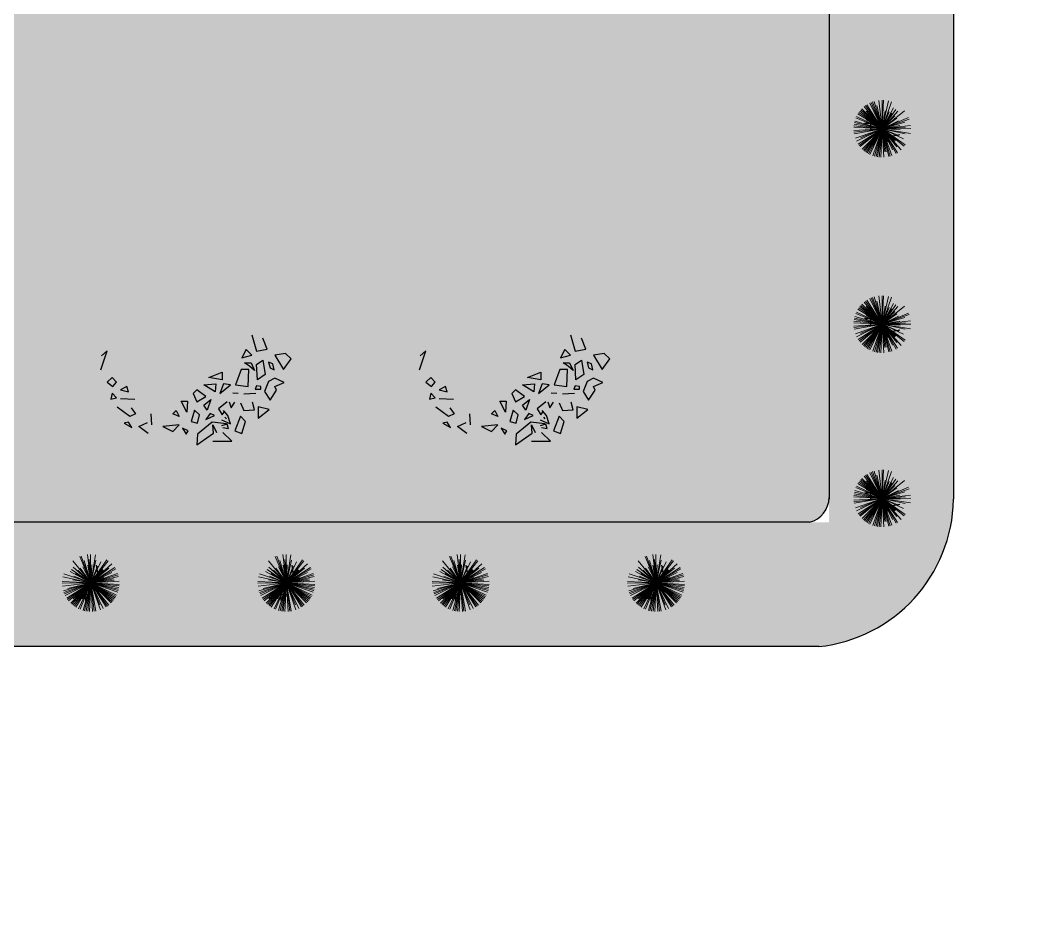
# Model space of a CAD drawing. Header units: millimetres. Extents: x -1544140 to 7445918, y -1294905 to 2019878.
# Drawn here: x 1815847 to 1821286, y 49697 to 54579 of the extents above; entities that cross this region are included whole.
import ezdxf

# ---------------------------------------------------------------- set-up
doc = ezdxf.new("R2010")
doc.units = ezdxf.units.MM
doc.header["$MEASUREMENT"] = 0
doc.layers.add('marc det', color=74, linetype='Continuous', lineweight=18)
picture_1 = doc.add_image_def('image5.png', size_in_pixel=(1482, 826))

msp = doc.modelspace()

# ---------------------------------------------------------------- hatches: boundary and pattern name
at = {"true_color": 0x8dc133, "transparency": 33554687}
h = msp.add_hatch(color=65, dxfattribs=at)
h.dxf.hatch_style = 1
h.paths.add_polyline_path([(1820864.7, 52025.1, -0.388077), (1820140.8, 51209.9), (1812143.8, 51209.9, -0.416277), (1810660.8, 52282.1), (1810660.8, 57426, -0.394381), (1811605.5, 59071.8), (1819549.1, 59071.8, -0.352206), (1820864.7, 58038.5)])
h.paths.add_polyline_path([(1811329.4, 51878.5), (1811329.4, 58403.1), (1820196, 58403.1), (1820196, 51878.5)], flags=16)
at = {"true_color": 0xb8d93f, "transparency": 33554687}
h = msp.add_hatch(color=63, dxfattribs=at)
h.dxf.hatch_style = 1
h.paths.add_polyline_path([(1820196, 57948.7, 0.326949), (1819553.6, 58403.1), (1811722.8, 58403.1, 0.386529), (1811329.4, 57516.1), (1811329.4, 52343.8, 0.417198), (1812079.3, 51878.5), (1820091.4, 51878.5, 0.351898), (1820196, 52018.4)])
at = {"layer": 'marc det'}
for points in [[(1816525.1, 53245.1), (1816424.6, 53218.2), (1816391.5, 53175.8), (1816331, 53090.6), (1816267.2, 53083.2), (1816258.6, 53009.7), (1816283.1, 52978.7), (1816264.7, 52932), (1816194.2, 52799.8), (1816217, 52754), (1816255.8, 52697.1), (1816256.4, 52647), (1816179.5, 52617.5), (1816286.7, 52609.9), (1816273.4, 52560.7), (1816308.1, 52524.5), (1816312.5, 52478.7), (1816365.3, 52420.9), (1816382.6, 52356.2), (1816431.3, 52319.1), (1816466.7, 52326.1), (1816513.4, 52299.4), (1816534.4, 52239), (1816549.4, 52163), (1816565.8, 52220), (1816616.5, 52265.9), (1816680.2, 52246.1), (1816722.4, 52218.6), (1816774.2, 52235.9), (1816829.3, 52236), (1816864.7, 52196.3), (1816878.7, 52242.1), (1816936.6, 52275), (1816996.9, 52272.6), (1817059.9, 52302.9), (1817079, 52346.1), (1817112.4, 52363.4), (1817156.7, 52372.1), (1817172.4, 52432.6), (1817202.3, 52467.2), (1817283.4, 52476), (1817345.7, 52463.1), (1817292.6, 52499.3), (1817252.8, 52538.1), (1817254.8, 52574.4), (1817291, 52624.6), (1817320.6, 52684.2), (1817315.5, 52733.4), (1817324.1, 52853.5), (1817424.2, 52905.5), (1817301.6, 52897.5), (1817267.6, 52953.6), (1817261.8, 53006.2), (1817224.8, 53077.9), (1817180.5, 53115.8), (1817160.1, 53172.7), (1817114.8, 53192.5), (1817055.9, 53234.8), (1817007.3, 53230), (1817008.6, 53311.5), (1816956.8, 53247.5), (1816937.8, 53297.6), (1816912.3, 53310.5), (1816850.8, 53328.6), (1816838, 53313.8), (1816724.6, 53305.9), (1816693.3, 53324.8), (1816637.8, 53303.1), (1816595.2, 53309.1), (1816552, 53365.2), (1816511.9, 53429), (1816528.5, 53367.7), (1816545.5, 53281.4)], [(1818238.5, 53245.1), (1818138, 53218.2), (1818105, 53175.8), (1818044.4, 53090.6), (1817980.6, 53083.2), (1817972.1, 53009.7), (1817996.6, 52978.7), (1817978.2, 52932), (1817907.6, 52799.8), (1817930.4, 52754), (1817969.2, 52697.1), (1817969.9, 52647), (1817892.9, 52617.5), (1818000.2, 52609.9), (1817986.9, 52560.7), (1818021.6, 52524.5), (1818026, 52478.7), (1818078.7, 52420.9), (1818096.1, 52356.2), (1818144.8, 52319.1), (1818180.2, 52326.1), (1818226.8, 52299.4), (1818247.9, 52239), (1818262.8, 52163), (1818279.2, 52220), (1818330, 52265.9), (1818393.7, 52246.1), (1818435.9, 52218.6), (1818487.6, 52235.9), (1818542.8, 52236), (1818578.2, 52196.3), (1818592.2, 52242.1), (1818650.1, 52275), (1818710.4, 52272.6), (1818773.4, 52302.9), (1818792.5, 52346.1), (1818825.8, 52363.4), (1818870.1, 52372.1), (1818885.8, 52432.6), (1818915.8, 52467.2), (1818996.8, 52476), (1819059.2, 52463.1), (1819006, 52499.3), (1818966.2, 52538.1), (1818968.3, 52574.4), (1819004.4, 52624.6), (1819034.1, 52684.2), (1819029, 52733.4), (1819037.5, 52853.5), (1819137.7, 52905.5), (1819015.1, 52897.5), (1818981.1, 52953.6), (1818975.3, 53006.2), (1818938.2, 53077.9), (1818894, 53115.8), (1818873.6, 53172.7), (1818828.3, 53192.5), (1818769.4, 53234.8), (1818720.8, 53230), (1818722.1, 53311.5), (1818670.3, 53247.5), (1818651.3, 53297.6), (1818625.7, 53310.5), (1818564.2, 53328.6), (1818551.5, 53313.8), (1818438.1, 53305.9), (1818406.8, 53324.8), (1818351.2, 53303.1), (1818308.7, 53309.1), (1818265.5, 53365.2), (1818225.3, 53429), (1818242, 53367.7), (1818259, 53281.4)]]:
    msp.add_hatch(color=102, dxfattribs=at).paths.add_polyline_path(points)

# ---------------------------------------------------------------- linework, layer by layer
at = {"color": 116, "true_color": 0x136734}
for p, q in [((1820451.9, 54024.4), (1820386.9, 54024.4)), ((1820419.4, 54056.9), (1820419.4, 53991.9)), ((1820419.4, 53005.3), (1820419.4, 52940.3)), ((1820451.9, 52972.8), (1820386.9, 52972.8)), ((1820419.4, 52068.5), (1820419.4, 52003.5)), ((1820451.9, 52036), (1820386.9, 52036)), ((1816197, 51522.6), (1816197, 51457.5)), ((1817248.6, 51522.6), (1817248.6, 51457.5)), ((1818185.4, 51522.6), (1818185.4, 51457.5)), ((1819237, 51522.6), (1819237, 51457.5)), ((1816164.5, 51490), (1816229.5, 51490)), ((1817216.1, 51490), (1817281.1, 51490)), ((1818152.9, 51490), (1818217.9, 51490)), ((1819204.5, 51490), (1819269.5, 51490))]:
    msp.add_line(p, q, dxfattribs=at)
at = {"color": 116, "lineweight": -2, "true_color": 0x136734}
for p, q in [((1820527.7, 53956.2), (1820576.8, 53964.8)), ((1820527.7, 52904.6), (1820576.8, 52913.2)), ((1820527.7, 51967.8), (1820576.8, 51976.4)), ((1816265.2, 51598.3), (1816256.6, 51647.4)), ((1817316.8, 51598.3), (1817308.2, 51647.4)), ((1818253.6, 51598.3), (1818245, 51647.4)), ((1819305.2, 51598.3), (1819296.6, 51647.4))]:
    msp.add_line(p, q, dxfattribs=at)
at = {"color": 96}
for p, q in [((1817091.2, 52887.1), (1817117.8, 52798.4)), ((1818804.7, 52887.1), (1818831.2, 52798.4)), ((1817174.6, 52810.2), (1817151.9, 52869.3)), ((1818888.1, 52810.2), (1818865.3, 52869.3)), ((1816280.4, 52697.9), (1816314.5, 52801.4)), ((1816314.5, 52801.4), (1816284.1, 52774.7)), ((1817060.9, 52807.3), (1817038.2, 52762.9)), ((1817038.2, 52762.9), (1817091.2, 52777.7)), ((1817091.2, 52777.7), (1817060.9, 52807.3)), ((1817117.8, 52798.4), (1817174.6, 52810.2)), ((1817273.1, 52786.6), (1817216.3, 52777.7)), ((1817216.3, 52777.7), (1817261.8, 52700.9)), ((1817303.5, 52757), (1817273.1, 52786.6)), ((1817993.8, 52697.9), (1818028, 52801.4)), ((1818028, 52801.4), (1817997.6, 52774.7)), ((1818774.4, 52807.3), (1818751.7, 52762.9)), ((1818751.7, 52762.9), (1818804.7, 52777.7)), ((1818804.7, 52777.7), (1818774.4, 52807.3)), ((1818831.2, 52798.4), (1818888.1, 52810.2)), ((1818986.6, 52786.6), (1818929.8, 52777.7)), ((1818929.8, 52777.7), (1818975.2, 52700.9)), ((1819016.9, 52757), (1818986.6, 52786.6)), ((1817053.4, 52736.3), (1817087.5, 52736.3)), ((1817079.9, 52718.6), (1817053.4, 52736.3)), ((1817106.4, 52695), (1817079.9, 52718.6)), ((1817087.5, 52736.3), (1817106.4, 52695)), ((1817117.8, 52727.4), (1817151.9, 52751.1)), ((1817121.6, 52644.7), (1817117.8, 52727.4)), ((1817151.9, 52751.1), (1817163.2, 52674.3)), ((1817204.9, 52730.4), (1817182.2, 52739.3)), ((1817182.2, 52739.3), (1817189.8, 52709.8)), ((1817189.8, 52709.8), (1817212.5, 52697.9)), ((1817212.5, 52697.9), (1817204.9, 52730.4)), ((1817261.8, 52700.9), (1817303.5, 52757)), ((1818766.8, 52736.3), (1818800.9, 52736.3)), ((1818793.4, 52718.6), (1818766.8, 52736.3)), ((1818819.9, 52695), (1818793.4, 52718.6)), ((1818800.9, 52736.3), (1818819.9, 52695)), ((1818831.2, 52727.4), (1818865.3, 52751.1)), ((1818835, 52644.7), (1818831.2, 52727.4)), ((1818865.3, 52751.1), (1818876.7, 52674.3)), ((1818918.4, 52730.4), (1818895.7, 52739.3)), ((1818895.7, 52739.3), (1818903.2, 52709.8)), ((1818903.2, 52709.8), (1818926, 52697.9)), ((1818926, 52697.9), (1818918.4, 52730.4)), ((1818975.2, 52700.9), (1819016.9, 52757)), ((1816341, 52656.5), (1816314.5, 52632.9)), ((1816363.8, 52632.9), (1816341, 52656.5)), ((1816860.1, 52656.5), (1816932.1, 52686.1)), ((1816932.1, 52644.7), (1816860.1, 52656.5)), ((1816932.1, 52686.1), (1816932.1, 52644.7)), ((1817034.4, 52700.9), (1817004.1, 52618.1)), ((1817076.1, 52700.9), (1817034.4, 52700.9)), ((1817072.3, 52609.2), (1817076.1, 52700.9)), ((1817163.2, 52674.3), (1817121.6, 52644.7)), ((1817216.3, 52653.6), (1817182.2, 52635.8)), ((1817265.5, 52629.9), (1817216.3, 52653.6)), ((1818054.4, 52656.5), (1818028, 52632.9)), ((1818077.2, 52632.9), (1818054.4, 52656.5)), ((1818573.6, 52656.5), (1818645.6, 52686.1)), ((1818645.6, 52644.7), (1818573.6, 52656.5)), ((1818645.6, 52686.1), (1818645.6, 52644.7)), ((1818747.9, 52700.9), (1818717.5, 52618.1)), ((1818789.5, 52700.9), (1818747.9, 52700.9)), ((1818785.8, 52609.2), (1818789.5, 52700.9)), ((1818876.7, 52674.3), (1818835, 52644.7)), ((1818929.8, 52653.6), (1818895.7, 52635.8)), ((1818979, 52629.9), (1818929.8, 52653.6)), ((1816314.5, 52632.9), (1816344.8, 52609.2)), ((1816344.8, 52609.2), (1816363.8, 52632.9)), ((1816420.6, 52609.2), (1816386.5, 52591.5)), ((1816428.1, 52579.7), (1816420.6, 52609.2)), ((1816833.6, 52618.1), (1816898, 52624)), ((1816894.2, 52579.7), (1816833.6, 52618.1)), ((1816898, 52624), (1816894.2, 52579.7)), ((1816939.7, 52624), (1816920.7, 52570.8)), ((1816920.7, 52570.8), (1816977.6, 52618.1)), ((1816977.6, 52618.1), (1816939.7, 52624)), ((1817004.1, 52618.1), (1817072.3, 52609.2)), ((1817117.8, 52612.2), (1817110.2, 52594.4)), ((1817140.5, 52609.2), (1817117.8, 52612.2)), ((1817140.5, 52594.4), (1817140.5, 52609.2)), ((1817182.2, 52635.8), (1817159.5, 52582.7)), ((1817216.3, 52609.2), (1817265.5, 52629.9)), ((1817223.9, 52588.6), (1817216.3, 52609.2)), ((1818028, 52632.9), (1818058.3, 52609.2)), ((1818058.3, 52609.2), (1818077.2, 52632.9)), ((1818134, 52609.2), (1818100, 52591.5)), ((1818141.6, 52579.7), (1818134, 52609.2)), ((1818547, 52618.1), (1818611.5, 52624)), ((1818607.7, 52579.7), (1818547, 52618.1)), ((1818611.5, 52624), (1818607.7, 52579.7)), ((1818653.2, 52624), (1818634.2, 52570.8)), ((1818634.2, 52570.8), (1818691, 52618.1)), ((1818691, 52618.1), (1818653.2, 52624)), ((1818717.5, 52618.1), (1818785.8, 52609.2)), ((1818831.2, 52612.2), (1818823.7, 52594.4)), ((1818854, 52609.2), (1818831.2, 52612.2)), ((1818854, 52594.4), (1818854, 52609.2)), ((1818895.7, 52635.8), (1818872.9, 52582.7)), ((1818929.8, 52609.2), (1818979, 52629.9)), ((1818937.3, 52588.6), (1818929.8, 52609.2)), ((1816341, 52573.8), (1816333.4, 52541.3)), ((1816333.4, 52541.3), (1816363.8, 52547.2)), ((1816363.8, 52547.2), (1816341, 52573.8)), ((1816386.5, 52591.5), (1816428.1, 52579.7)), ((1816386.5, 52544.2), (1816462.3, 52541.3)), ((1816795.7, 52591.5), (1816776.7, 52570.8)), ((1816776.7, 52570.8), (1816795.7, 52526.5)), ((1816845, 52556), (1816795.7, 52591.5)), ((1816795.7, 52526.5), (1816845, 52556)), ((1817019.3, 52570.8), (1816988.9, 52573.8)), ((1817114, 52570.8), (1817049.6, 52567.9)), ((1817110.2, 52594.4), (1817140.5, 52594.4)), ((1817159.5, 52582.7), (1817189.8, 52535.4)), ((1817189.8, 52535.4), (1817223.9, 52588.6)), ((1818054.4, 52573.8), (1818046.9, 52541.3)), ((1818046.9, 52541.3), (1818077.2, 52547.2)), ((1818077.2, 52547.2), (1818054.4, 52573.8)), ((1818100, 52591.5), (1818141.6, 52579.7)), ((1818100, 52544.2), (1818175.7, 52541.3)), ((1818509.2, 52591.5), (1818490.2, 52570.8)), ((1818490.2, 52570.8), (1818509.2, 52526.5)), ((1818558.4, 52556), (1818509.2, 52591.5)), ((1818509.2, 52526.5), (1818558.4, 52556)), ((1818732.7, 52570.8), (1818702.4, 52573.8)), ((1818827.4, 52570.8), (1818763, 52567.9)), ((1818823.7, 52594.4), (1818854, 52594.4)), ((1818872.9, 52582.7), (1818903.2, 52535.4)), ((1818903.2, 52535.4), (1818937.3, 52588.6)), ((1816435.9, 52447.1), (1816367.8, 52497.3)), ((1816443.5, 52494.4), (1816466.3, 52461.9)), ((1816742.6, 52470.3), (1816712.3, 52529.5)), ((1816712.3, 52529.5), (1816746.4, 52529.5)), ((1816746.4, 52529.5), (1816742.6, 52470.3)), ((1816833.6, 52508.7), (1816871.5, 52538.3)), ((1816852.6, 52482.2), (1816833.6, 52508.7)), ((1816871.5, 52538.3), (1816852.6, 52482.2)), ((1816958.6, 52526.5), (1816913.2, 52488.1)), ((1816970.2, 52526.9), (1816981.6, 52494.4)), ((1816981.6, 52494.4), (1817000.5, 52524)), ((1817030.9, 52521), (1817049.8, 52479.6)), ((1817106.6, 52482.6), (1817095.2, 52524)), ((1817186, 52485.1), (1817125.4, 52499.9)), ((1817125.4, 52499.9), (1817125.4, 52437.8)), ((1818149.4, 52447.1), (1818081.2, 52497.3)), ((1818157, 52494.4), (1818179.7, 52461.9)), ((1818456.1, 52470.3), (1818425.8, 52529.5)), ((1818425.8, 52529.5), (1818459.9, 52529.5)), ((1818459.9, 52529.5), (1818456.1, 52470.3)), ((1818547, 52508.7), (1818584.9, 52538.3)), ((1818566, 52482.2), (1818547, 52508.7)), ((1818584.9, 52538.3), (1818566, 52482.2)), ((1818672.1, 52526.5), (1818626.6, 52488.1)), ((1818683.7, 52526.9), (1818695, 52494.4)), ((1818695, 52494.4), (1818714, 52524)), ((1818744.3, 52521), (1818763.2, 52479.6)), ((1818820.1, 52482.6), (1818808.7, 52524)), ((1818899.4, 52485.1), (1818838.8, 52499.9)), ((1818838.8, 52499.9), (1818838.8, 52437.8)), ((1816466.3, 52461.9), (1816435.9, 52447.1)), ((1816549.4, 52461.5), (1816553.2, 52402.4)), ((1816666.9, 52461.5), (1816685.8, 52479.2)), ((1816701, 52446.7), (1816666.9, 52461.5)), ((1816685.8, 52479.2), (1816701, 52446.7)), ((1816784.3, 52482.2), (1816765.4, 52420.1)), ((1816810.9, 52455.6), (1816784.3, 52482.2)), ((1816799.5, 52411.2), (1816810.9, 52455.6)), ((1816867.7, 52464.4), (1816845, 52431.9)), ((1816845, 52431.9), (1816890.4, 52452.6)), ((1816890.4, 52452.6), (1816867.7, 52464.4)), ((1816913.2, 52488.1), (1816932.1, 52455.6)), ((1816932.1, 52455.6), (1816947.3, 52476.2)), ((1816962.6, 52453), (1816939.9, 52479.6)), ((1816947.3, 52443.7), (1816954.9, 52434.9)), ((1816977.8, 52408.7), (1816962.6, 52453)), ((1817030.9, 52450), (1817000.5, 52370.2)), ((1817057.3, 52420.5), (1817030.9, 52450)), ((1817049.8, 52479.6), (1817106.6, 52482.6)), ((1817125.4, 52437.8), (1817186, 52485.1)), ((1818179.7, 52461.9), (1818149.4, 52447.1)), ((1818262.9, 52461.5), (1818266.6, 52402.4)), ((1818380.3, 52461.5), (1818399.3, 52479.2)), ((1818414.4, 52446.7), (1818380.3, 52461.5)), ((1818399.3, 52479.2), (1818414.4, 52446.7)), ((1818497.8, 52482.2), (1818478.9, 52420.1)), ((1818524.3, 52455.6), (1818497.8, 52482.2)), ((1818512.9, 52411.2), (1818524.3, 52455.6)), ((1818581.2, 52464.4), (1818558.4, 52431.9)), ((1818558.4, 52431.9), (1818603.9, 52452.6)), ((1818603.9, 52452.6), (1818581.2, 52464.4)), ((1818626.6, 52488.1), (1818645.6, 52455.6)), ((1818645.6, 52455.6), (1818660.7, 52476.2)), ((1818676.1, 52453), (1818653.3, 52479.6)), ((1818660.7, 52443.7), (1818668.3, 52434.9)), ((1818691.2, 52408.7), (1818676.1, 52453)), ((1818744.3, 52450), (1818714, 52370.2)), ((1818770.8, 52420.5), (1818744.3, 52450)), ((1818763.2, 52479.6), (1818820.1, 52482.6)), ((1818838.8, 52437.8), (1818899.4, 52485.1)), ((1816428.4, 52417.5), (1816405.6, 52411.6)), ((1816405.6, 52411.6), (1816447.3, 52388)), ((1816447.3, 52388), (1816428.4, 52417.5)), ((1816485.2, 52393.9), (1816530.7, 52414.6)), ((1816534.4, 52355.5), (1816485.2, 52393.9)), ((1816701, 52402.4), (1816613.8, 52393.5)), ((1816613.8, 52393.5), (1816666.9, 52366.9)), ((1816666.9, 52366.9), (1816701, 52402.4)), ((1816750.3, 52369.8), (1816719.9, 52384.6)), ((1816719.9, 52384.6), (1816738.9, 52352.1)), ((1816765.4, 52420.1), (1816799.5, 52411.2)), ((1816879.1, 52417.1), (1816799.5, 52352.1)), ((1816954.9, 52408.3), (1816879.1, 52417.1)), ((1816886.6, 52358), (1816882.9, 52402.4)), ((1816882.9, 52402.4), (1816901.8, 52361)), ((1816928.5, 52429.4), (1816977.8, 52408.7)), ((1816958.9, 52405.7), (1816928.5, 52396.9)), ((1816936.1, 52388), (1816966.4, 52382.1)), ((1816966.4, 52382.1), (1816958.9, 52405.7)), ((1817038.4, 52355.5), (1817057.3, 52420.5)), ((1818141.8, 52417.5), (1818119.1, 52411.6)), ((1818119.1, 52411.6), (1818160.8, 52388)), ((1818160.8, 52388), (1818141.8, 52417.5)), ((1818198.7, 52393.9), (1818244.1, 52414.6)), ((1818247.9, 52355.5), (1818198.7, 52393.9)), ((1818414.4, 52402.4), (1818327.3, 52393.5)), ((1818327.3, 52393.5), (1818380.3, 52366.9)), ((1818380.3, 52366.9), (1818414.4, 52402.4)), ((1818463.7, 52369.8), (1818433.4, 52384.6)), ((1818433.4, 52384.6), (1818452.3, 52352.1)), ((1818478.9, 52420.1), (1818512.9, 52411.2)), ((1818592.5, 52417.1), (1818512.9, 52352.1)), ((1818668.3, 52408.3), (1818592.5, 52417.1)), ((1818600.1, 52358), (1818596.3, 52402.4)), ((1818596.3, 52402.4), (1818615.2, 52361)), ((1818642, 52429.4), (1818691.2, 52408.7)), ((1818672.3, 52405.7), (1818642, 52396.9)), ((1818649.6, 52388), (1818679.9, 52382.1)), ((1818679.9, 52382.1), (1818672.3, 52405.7)), ((1818751.9, 52355.5), (1818770.8, 52420.5)), ((1816738.9, 52352.1), (1816750.3, 52369.8)), ((1816795.7, 52295.9), (1816886.6, 52358)), ((1816799.5, 52352.1), (1816795.7, 52295.9)), ((1816985.3, 52314.1), (1816936.1, 52361.4)), ((1817000.5, 52370.2), (1817038.4, 52355.5)), ((1818452.3, 52352.1), (1818463.7, 52369.8)), ((1818509.2, 52295.9), (1818600.1, 52358)), ((1818512.9, 52352.1), (1818509.2, 52295.9)), ((1818698.8, 52314.1), (1818649.6, 52361.4)), ((1818714, 52370.2), (1818751.9, 52355.5)), ((1816883, 52314.1), (1816985.3, 52314.1)), ((1818596.5, 52314.1), (1818698.8, 52314.1))]:
    msp.add_line(p, q, dxfattribs=at)
for points in [[(1820864.7, 58038.5), (1820864.7, 52002.1)], [(1820196, 57948.7), (1820196, 52002.1)], [(1820091.4, 51878.5), (1811790, 51878.5)], [(1820140.8, 51209.9), (1811725.4, 51209.9)]]:
    msp.add_lwpolyline(points)
for radius, start in [(139.4, 284.4217), (808.1, 275.9777)]:
    msp.add_arc((1820056.7, 52013.6), radius, start, 359.182)
at = {"layer": 'marc det', "color": 116, "true_color": 0x136734}
for p, q in [((1820481.7, 53995.4), (1820399.3, 54124.8)), ((1820481.7, 53995.4), (1820414.3, 54133.2)), ((1820481.7, 53995.4), (1820422.1, 54136.8)), ((1820481.7, 53995.4), (1820430.2, 54139.9)), ((1820481.7, 53995.4), (1820438.3, 54142.6)), ((1820481.7, 53995.4), (1820463.6, 54147.7)), ((1820481.7, 53995.4), (1820480.8, 54148.8)), ((1820481.7, 53995.4), (1820489.4, 54148.6)), ((1820481.7, 53995.4), (1820514.9, 54145.2)), ((1820481.7, 53995.4), (1820531.5, 54140.5)), ((1820481.7, 53995.4), (1820351.3, 54076.3)), ((1820356.1, 54083.4), (1820481.7, 53995.4)), ((1820481.7, 53995.4), (1820356.1, 54083.4)), ((1820481.7, 53995.4), (1820361.2, 54090.3)), ((1820481.7, 53995.4), (1820366.7, 54096.9)), ((1820481.7, 53995.4), (1820372.6, 54103.2)), ((1820481.7, 53995.4), (1820385.3, 54114.8)), ((1820481.7, 53995.4), (1820392.2, 54120)), ((1820481.7, 53995.4), (1820396, 54090.1)), ((1820481.7, 53995.4), (1820452.5, 54119.6)), ((1820481.7, 53995.4), (1820542.5, 54107)), ((1820481.7, 53995.4), (1820554.5, 54099.4)), ((1820554.5, 54099.4), (1820481.7, 53995.4)), ((1820481.7, 53995.4), (1820497.5, 54092.2)), ((1820481.7, 53995.4), (1820601, 54091.8)), ((1820481.7, 53995.4), (1820565.6, 54090.5)), ((1820481.7, 53995.4), (1820518.6, 54086.1)), ((1820481.7, 53995.4), (1820533.2, 54078.5)), ((1820481.7, 53995.4), (1820330.3, 54020.2)), ((1820481.7, 53995.4), (1820331.9, 54028.7)), ((1820481.7, 53995.4), (1820334, 54037)), ((1820481.7, 53995.4), (1820339.6, 54053.3)), ((1820481.7, 53995.4), (1820343.1, 54061.2)), ((1820481.7, 53995.4), (1820395.4, 54042.5)), ((1820481.7, 53995.4), (1820550.2, 54064.8)), ((1820481.7, 53995.4), (1820623, 54055)), ((1820481.7, 53995.4), (1820560.7, 54052.2)), ((1820481.7, 53995.4), (1820626.1, 54047)), ((1820481.7, 53995.4), (1820569, 54038.1)), ((1820481.7, 53995.4), (1820602.9, 54031.1)), ((1820481.7, 53995.4), (1820634, 54013.5)), ((1820481.7, 53995.4), (1820328.5, 54003.1)), ((1820481.7, 53995.4), (1820328.6, 53985.9)), ((1820481.7, 53995.4), (1820329.2, 54011.7)), ((1820481.7, 53995.4), (1820329.4, 53977.4)), ((1820481.7, 53995.4), (1820330.6, 53968.8)), ((1820481.7, 53995.4), (1820337.2, 53943.9)), ((1820481.7, 53995.4), (1820343.9, 53928.1)), ((1820481.7, 53995.4), (1820352.3, 53913.1)), ((1820481.7, 53995.4), (1820357.1, 53905.9)), ((1820481.7, 53995.4), (1820362.3, 53899.1)), ((1820481.7, 53995.4), (1820364.6, 53946.1)), ((1820481.7, 53995.4), (1820373.9, 53886.3)), ((1820481.7, 53995.4), (1820380.2, 53880.5)), ((1820481.7, 53995.4), (1820386.8, 53875)), ((1820393.7, 53869.8), (1820481.7, 53995.4)), ((1820481.7, 53995.4), (1820400.9, 53865.1)), ((1820481.7, 53995.4), (1820408.3, 53860.8)), ((1820481.7, 53995.4), (1820416, 53856.9)), ((1820481.7, 53995.4), (1820431.9, 53850.4)), ((1820481.7, 53995.4), (1820440.1, 53847.8)), ((1820481.7, 53995.4), (1820448.4, 53845.7)), ((1820481.7, 53995.4), (1820456.9, 53844.1)), ((1820481.7, 53995.4), (1820465.4, 53842.9)), ((1820481.7, 53995.4), (1820474, 53842.3)), ((1820480, 53996.9), (1820605.6, 53908.9)), ((1820480, 53996.9), (1820600.5, 53902)), ((1820605.6, 53908.9), (1820480, 53996.9)), ((1820481.7, 53995.4), (1820577.2, 54012.3)), ((1820481.7, 53995.4), (1820607.6, 54003.3)), ((1820481.7, 53995.4), (1820635, 53996.4)), ((1820481.7, 53995.4), (1820496.5, 53870.3)), ((1820481.7, 53995.4), (1820491.2, 53842.4)), ((1820481.7, 53995.4), (1820503.5, 53871.3)), ((1820481.7, 53995.4), (1820533.2, 53851)), ((1820481.7, 53995.4), (1820525, 53848.3)), ((1820481.7, 53995.4), (1820516.7, 53846.1)), ((1820481.7, 53995.4), (1820556.7, 53861.7)), ((1820481.7, 53995.4), (1820537, 53882.3)), ((1820481.7, 53995.4), (1820564, 53866.1)), ((1820481.7, 53995.4), (1820578.4, 53990.6)), ((1820481.7, 53995.4), (1820633, 53970.6)), ((1820481.7, 53995.4), (1820604.7, 53968.1)), ((1820481.7, 53995.4), (1820571.2, 53959)), ((1820481.7, 53995.4), (1820511.4, 53924.8)), ((1820481.7, 53995.4), (1820550.4, 53927.6)), ((1820481.7, 53995.4), (1820554.1, 53931.5)), ((1820481.7, 53995.4), (1820595.5, 53941.5)), ((1820481.7, 53995.4), (1820560.7, 53897.5)), ((1820481.7, 53995.4), (1820584.5, 53881.7)), ((1820481.7, 52943.8), (1820430.2, 53088.3)), ((1820481.7, 52943.8), (1820438.3, 53091)), ((1820481.7, 52943.8), (1820463.6, 53096.1)), ((1820481.7, 52943.8), (1820480.8, 53097.2)), ((1820481.7, 52943.8), (1820489.4, 53097)), ((1820481.7, 52943.8), (1820514.9, 53093.6)), ((1820481.7, 52943.8), (1820531.5, 53088.9)), ((1820481.7, 52943.8), (1820361.2, 53038.7)), ((1820481.7, 52943.8), (1820366.7, 53045.3)), ((1820481.7, 52943.8), (1820372.6, 53051.6)), ((1820481.7, 52943.8), (1820385.3, 53063.2)), ((1820481.7, 52943.8), (1820392.2, 53068.4)), ((1820481.7, 52943.8), (1820396, 53038.5)), ((1820481.7, 52943.8), (1820399.3, 53073.2)), ((1820481.7, 52943.8), (1820414.3, 53081.6)), ((1820481.7, 52943.8), (1820422.1, 53085.2)), ((1820481.7, 52943.8), (1820452.5, 53068)), ((1820481.7, 52943.8), (1820542.5, 53055.4)), ((1820481.7, 52943.8), (1820554.5, 53047.8)), ((1820554.5, 53047.8), (1820481.7, 52943.8)), ((1820481.7, 52943.8), (1820497.5, 53040.6)), ((1820481.7, 52943.8), (1820601, 53040.2)), ((1820481.7, 52943.8), (1820565.6, 53038.9)), ((1820481.7, 52943.8), (1820518.6, 53034.5)), ((1820481.7, 52943.8), (1820334, 52985.4)), ((1820481.7, 52943.8), (1820339.6, 53001.7)), ((1820481.7, 52943.8), (1820343.1, 53009.6)), ((1820481.7, 52943.8), (1820351.3, 53024.7)), ((1820356.1, 53031.8), (1820481.7, 52943.8)), ((1820481.7, 52943.8), (1820356.1, 53031.8)), ((1820481.7, 52943.8), (1820395.4, 52990.9)), ((1820481.7, 52943.8), (1820533.2, 53026.9)), ((1820481.7, 52943.8), (1820550.2, 53013.2)), ((1820481.7, 52943.8), (1820623, 53003.4)), ((1820481.7, 52943.8), (1820560.7, 53000.6)), ((1820481.7, 52943.8), (1820626.1, 52995.4)), ((1820481.7, 52943.8), (1820569, 52986.5)), ((1820481.7, 52943.8), (1820602.9, 52979.6)), ((1820481.7, 52943.8), (1820328.5, 52951.5)), ((1820481.7, 52943.8), (1820328.6, 52934.3)), ((1820481.7, 52943.8), (1820329.2, 52960.1)), ((1820481.7, 52943.8), (1820329.4, 52925.8)), ((1820481.7, 52943.8), (1820330.3, 52968.6)), ((1820481.7, 52943.8), (1820330.6, 52917.2)), ((1820481.7, 52943.8), (1820331.9, 52977.1)), ((1820481.7, 52943.8), (1820337.2, 52892.3)), ((1820481.7, 52943.8), (1820343.9, 52876.5)), ((1820481.7, 52943.8), (1820352.3, 52861.5)), ((1820481.7, 52943.8), (1820357.1, 52854.3)), ((1820481.7, 52943.8), (1820362.3, 52847.5)), ((1820481.7, 52943.8), (1820364.6, 52894.5)), ((1820481.7, 52943.8), (1820373.9, 52834.7)), ((1820481.7, 52943.8), (1820380.2, 52828.9)), ((1820481.7, 52943.8), (1820386.8, 52823.4)), ((1820393.7, 52818.2), (1820481.7, 52943.8)), ((1820481.7, 52943.8), (1820400.9, 52813.5)), ((1820481.7, 52943.8), (1820408.3, 52809.2)), ((1820481.7, 52943.8), (1820416, 52805.3)), ((1820481.7, 52943.8), (1820431.9, 52798.8)), ((1820481.7, 52943.8), (1820440.1, 52796.2)), ((1820481.7, 52943.8), (1820448.4, 52794.1)), ((1820481.7, 52943.8), (1820456.9, 52792.5)), ((1820481.7, 52943.8), (1820465.4, 52791.3)), ((1820481.7, 52943.8), (1820474, 52790.7)), ((1820480, 52945.3), (1820605.6, 52857.3)), ((1820480, 52945.3), (1820600.5, 52850.4)), ((1820605.6, 52857.3), (1820480, 52945.3)), ((1820481.7, 52943.8), (1820634, 52961.9)), ((1820481.7, 52943.8), (1820577.2, 52960.7)), ((1820481.7, 52943.8), (1820607.6, 52951.7)), ((1820481.7, 52943.8), (1820635, 52944.8)), ((1820481.7, 52943.8), (1820496.5, 52818.7)), ((1820481.7, 52943.8), (1820491.2, 52790.8)), ((1820481.7, 52943.8), (1820503.5, 52819.7)), ((1820481.7, 52943.8), (1820533.2, 52799.4)), ((1820481.7, 52943.8), (1820525, 52796.7)), ((1820481.7, 52943.8), (1820516.7, 52794.5)), ((1820481.7, 52943.8), (1820556.7, 52810.1)), ((1820481.7, 52943.8), (1820537, 52830.7)), ((1820481.7, 52943.8), (1820564, 52814.5)), ((1820481.7, 52943.8), (1820578.4, 52939)), ((1820481.7, 52943.8), (1820633, 52919)), ((1820481.7, 52943.8), (1820604.7, 52916.5)), ((1820481.7, 52943.8), (1820571.2, 52907.4)), ((1820481.7, 52943.8), (1820511.4, 52873.2)), ((1820481.7, 52943.8), (1820550.4, 52876)), ((1820481.7, 52943.8), (1820554.1, 52879.9)), ((1820481.7, 52943.8), (1820595.5, 52889.9)), ((1820481.7, 52943.8), (1820560.7, 52845.9)), ((1820481.7, 52943.8), (1820584.5, 52830.1)), ((1820481.7, 52007), (1820372.6, 52114.8)), ((1820481.7, 52007), (1820385.3, 52126.4)), ((1820481.7, 52007), (1820392.2, 52131.6)), ((1820481.7, 52007), (1820399.3, 52136.4)), ((1820481.7, 52007), (1820414.3, 52144.8)), ((1820481.7, 52007), (1820422.1, 52148.4)), ((1820481.7, 52007), (1820430.2, 52151.5)), ((1820481.7, 52007), (1820438.3, 52154.2)), ((1820481.7, 52007), (1820452.5, 52131.2)), ((1820481.7, 52007), (1820463.6, 52159.3)), ((1820481.7, 52007), (1820480.8, 52160.4)), ((1820481.7, 52007), (1820489.4, 52160.2)), ((1820481.7, 52007), (1820514.9, 52156.8)), ((1820481.7, 52007), (1820531.5, 52152.1)), ((1820481.7, 52007), (1820542.5, 52118.6)), ((1820481.7, 52007), (1820554.5, 52111)), ((1820554.5, 52111), (1820481.7, 52007)), ((1820481.7, 52007), (1820339.6, 52064.9)), ((1820481.7, 52007), (1820343.1, 52072.8)), ((1820481.7, 52007), (1820351.3, 52087.9)), ((1820356.1, 52095), (1820481.7, 52007)), ((1820481.7, 52007), (1820356.1, 52095)), ((1820481.7, 52007), (1820361.2, 52102)), ((1820481.7, 52007), (1820366.7, 52108.6)), ((1820481.7, 52007), (1820396, 52101.7)), ((1820481.7, 52007), (1820497.5, 52103.8)), ((1820481.7, 52007), (1820601, 52103.4)), ((1820481.7, 52007), (1820565.6, 52102.2)), ((1820481.7, 52007), (1820518.6, 52097.7)), ((1820481.7, 52007), (1820533.2, 52090.1)), ((1820481.7, 52007), (1820550.2, 52076.4)), ((1820481.7, 52007), (1820623, 52066.6)), ((1820481.7, 52007), (1820560.7, 52063.9)), ((1820481.7, 52007), (1820626.1, 52058.6)), ((1820481.7, 52007), (1820328.5, 52014.7)), ((1820481.7, 52007), (1820328.6, 51997.5)), ((1820481.7, 52007), (1820329.2, 52023.3)), ((1820481.7, 52007), (1820329.4, 51989)), ((1820481.7, 52007), (1820330.3, 52031.8)), ((1820481.7, 52007), (1820330.6, 51980.5)), ((1820481.7, 52007), (1820331.9, 52040.3)), ((1820481.7, 52007), (1820334, 52048.6)), ((1820481.7, 52007), (1820337.2, 51955.5)), ((1820481.7, 52007), (1820343.9, 51939.7)), ((1820481.7, 52007), (1820352.3, 51924.7)), ((1820481.7, 52007), (1820357.1, 51917.6)), ((1820481.7, 52007), (1820362.3, 51910.7)), ((1820481.7, 52007), (1820364.6, 51957.7)), ((1820481.7, 52007), (1820373.9, 51898)), ((1820481.7, 52007), (1820380.2, 51892.1)), ((1820481.7, 52007), (1820386.8, 51886.6)), ((1820393.7, 51881.4), (1820481.7, 52007)), ((1820481.7, 52007), (1820395.4, 52054.1)), ((1820481.7, 52007), (1820400.9, 51876.7)), ((1820481.7, 52007), (1820408.3, 51872.4)), ((1820481.7, 52007), (1820416, 51868.5)), ((1820481.7, 52007), (1820431.9, 51862)), ((1820481.7, 52007), (1820440.1, 51859.4)), ((1820481.7, 52007), (1820448.4, 51857.3)), ((1820481.7, 52007), (1820456.9, 51855.7)), ((1820481.7, 52007), (1820465.4, 51854.5)), ((1820481.7, 52007), (1820474, 51853.9)), ((1820480, 52008.5), (1820605.6, 51920.5)), ((1820480, 52008.5), (1820600.5, 51913.6)), ((1820605.6, 51920.5), (1820480, 52008.5)), ((1820481.7, 52007), (1820569, 52049.7)), ((1820481.7, 52007), (1820602.9, 52042.8)), ((1820481.7, 52007), (1820634, 52025.1)), ((1820481.7, 52007), (1820577.2, 52023.9)), ((1820481.7, 52007), (1820607.6, 52014.9)), ((1820481.7, 52007), (1820635, 52008)), ((1820481.7, 52007), (1820496.5, 51881.9)), ((1820481.7, 52007), (1820491.2, 51854)), ((1820481.7, 52007), (1820503.5, 51882.9)), ((1820481.7, 52007), (1820533.2, 51862.6)), ((1820481.7, 52007), (1820525, 51859.9)), ((1820481.7, 52007), (1820516.7, 51857.7)), ((1820481.7, 52007), (1820556.7, 51873.3)), ((1820481.7, 52007), (1820537, 51893.9)), ((1820481.7, 52007), (1820564, 51877.7)), ((1820481.7, 52007), (1820578.4, 52002.2)), ((1820481.7, 52007), (1820633, 51982.3)), ((1820481.7, 52007), (1820604.7, 51979.7)), ((1820481.7, 52007), (1820571.2, 51970.6)), ((1820481.7, 52007), (1820511.4, 51936.4)), ((1820481.7, 52007), (1820550.4, 51939.2)), ((1820481.7, 52007), (1820554.1, 51943.1)), ((1820481.7, 52007), (1820595.5, 51953.1)), ((1820481.7, 52007), (1820560.7, 51909.1)), ((1820481.7, 52007), (1820584.5, 51893.3)), ((1816226, 51552.3), (1816166.4, 51693.6)), ((1816226, 51552.3), (1816174.5, 51696.7)), ((1816226, 51552.3), (1816207.9, 51704.6)), ((1816226, 51552.3), (1816218.1, 51678.3)), ((1816224.5, 51550.6), (1816312.5, 51676.2)), ((1816312.5, 51676.2), (1816224.5, 51550.6)), ((1816226, 51552.3), (1816225.1, 51705.7)), ((1816226, 51552.3), (1816250.8, 51703.6)), ((1816226, 51552.3), (1816253.3, 51675.3)), ((1817277.6, 51552.3), (1817218, 51693.6)), ((1817277.6, 51552.3), (1817226.1, 51696.7)), ((1817277.6, 51552.3), (1817259.5, 51704.6)), ((1817277.6, 51552.3), (1817269.7, 51678.3)), ((1817276.1, 51550.6), (1817364.1, 51676.2)), ((1817364.1, 51676.2), (1817276.1, 51550.6)), ((1817277.6, 51552.3), (1817276.7, 51705.7)), ((1817277.6, 51552.3), (1817302.4, 51703.6)), ((1817277.6, 51552.3), (1817304.9, 51675.3)), ((1818214.4, 51552.3), (1818154.8, 51693.6)), ((1818214.4, 51552.3), (1818162.8, 51696.7)), ((1818214.4, 51552.3), (1818196.3, 51704.6)), ((1818214.4, 51552.3), (1818206.5, 51678.3)), ((1818212.9, 51550.6), (1818300.9, 51676.2)), ((1818300.9, 51676.2), (1818212.9, 51550.6)), ((1818214.4, 51552.3), (1818213.4, 51705.7)), ((1818214.4, 51552.3), (1818239.2, 51703.6)), ((1818214.4, 51552.3), (1818241.7, 51675.3)), ((1819266, 51552.3), (1819206.4, 51693.6)), ((1819266, 51552.3), (1819214.4, 51696.7)), ((1819266, 51552.3), (1819247.9, 51704.6)), ((1819266, 51552.3), (1819258.1, 51678.3)), ((1819264.5, 51550.6), (1819352.5, 51676.2)), ((1819352.5, 51676.2), (1819264.5, 51550.6)), ((1819266, 51552.3), (1819265, 51705.7)), ((1819266, 51552.3), (1819290.8, 51703.6)), ((1819266, 51552.3), (1819293.3, 51675.3)), ((1816226, 51552.3), (1816122, 51625.1)), ((1816122, 51625.1), (1816226, 51552.3)), ((1816226, 51552.3), (1816129.6, 51671.6)), ((1816226, 51552.3), (1816130.9, 51636.3)), ((1816226, 51552.3), (1816156.6, 51620.8)), ((1816226, 51552.3), (1816169.2, 51631.4)), ((1816226, 51552.3), (1816183.3, 51639.6)), ((1816226, 51552.3), (1816190.3, 51673.5)), ((1816226, 51552.3), (1816209.2, 51647.8)), ((1816224.5, 51550.6), (1816319.4, 51671.1)), ((1816226, 51552.3), (1816279.9, 51666.1)), ((1816226, 51552.3), (1816339.7, 51655.2)), ((1816226, 51552.3), (1816230.8, 51649)), ((1816226, 51552.3), (1816262.4, 51641.8)), ((1816226, 51552.3), (1816355.3, 51634.7)), ((1816226, 51552.3), (1816323.9, 51631.4)), ((1816226, 51552.3), (1816359.8, 51627.3)), ((1816226, 51552.3), (1816289.9, 51624.7)), ((1816226, 51552.3), (1816293.9, 51621)), ((1817277.6, 51552.3), (1817173.6, 51625.1)), ((1817173.6, 51625.1), (1817277.6, 51552.3)), ((1817277.6, 51552.3), (1817181.2, 51671.6)), ((1817277.6, 51552.3), (1817182.5, 51636.3)), ((1817277.6, 51552.3), (1817208.2, 51620.8)), ((1817277.6, 51552.3), (1817220.8, 51631.4)), ((1817277.6, 51552.3), (1817234.9, 51639.6)), ((1817277.6, 51552.3), (1817241.9, 51673.5)), ((1817277.6, 51552.3), (1817260.8, 51647.8)), ((1817276.1, 51550.6), (1817371, 51671.1)), ((1817277.6, 51552.3), (1817331.5, 51666.1)), ((1817277.6, 51552.3), (1817391.3, 51655.2)), ((1817277.6, 51552.3), (1817282.4, 51649)), ((1817277.6, 51552.3), (1817314, 51641.8)), ((1817277.6, 51552.3), (1817406.9, 51634.7)), ((1817277.6, 51552.3), (1817375.5, 51631.4)), ((1817277.6, 51552.3), (1817411.4, 51627.3)), ((1817277.6, 51552.3), (1817341.5, 51624.7)), ((1817277.6, 51552.3), (1817345.5, 51621)), ((1818214.4, 51552.3), (1818110.4, 51625.1)), ((1818110.4, 51625.1), (1818214.4, 51552.3)), ((1818214.4, 51552.3), (1818118, 51671.6)), ((1818214.4, 51552.3), (1818119.3, 51636.3)), ((1818214.4, 51552.3), (1818145, 51620.8)), ((1818214.4, 51552.3), (1818157.6, 51631.4)), ((1818214.4, 51552.3), (1818171.7, 51639.6)), ((1818214.4, 51552.3), (1818178.7, 51673.5)), ((1818214.4, 51552.3), (1818197.5, 51647.8)), ((1818212.9, 51550.6), (1818307.8, 51671.1)), ((1818214.4, 51552.3), (1818268.3, 51666.1)), ((1818214.4, 51552.3), (1818328.1, 51655.2)), ((1818214.4, 51552.3), (1818219.2, 51649)), ((1818214.4, 51552.3), (1818250.8, 51641.8)), ((1818214.4, 51552.3), (1818343.7, 51634.7)), ((1818214.4, 51552.3), (1818312.3, 51631.4)), ((1818214.4, 51552.3), (1818348.1, 51627.3)), ((1818214.4, 51552.3), (1818278.3, 51624.7)), ((1818214.4, 51552.3), (1818282.2, 51621)), ((1819266, 51552.3), (1819162, 51625.1)), ((1819162, 51625.1), (1819266, 51552.3)), ((1819266, 51552.3), (1819169.6, 51671.6)), ((1819266, 51552.3), (1819170.9, 51636.3)), ((1819266, 51552.3), (1819196.6, 51620.8)), ((1819266, 51552.3), (1819209.2, 51631.4)), ((1819266, 51552.3), (1819223.3, 51639.6)), ((1819266, 51552.3), (1819230.3, 51673.5)), ((1819266, 51552.3), (1819249.1, 51647.8)), ((1819264.5, 51550.6), (1819359.4, 51671.1)), ((1819266, 51552.3), (1819319.9, 51666.1)), ((1819266, 51552.3), (1819379.7, 51655.2)), ((1819266, 51552.3), (1819270.8, 51649)), ((1819266, 51552.3), (1819302.4, 51641.8)), ((1819266, 51552.3), (1819395.3, 51634.7)), ((1819266, 51552.3), (1819363.9, 51631.4)), ((1819266, 51552.3), (1819399.7, 51627.3)), ((1819266, 51552.3), (1819329.9, 51624.7)), ((1819266, 51552.3), (1819333.8, 51621)), ((1816226, 51552.3), (1816076.3, 51585.5)), ((1816226, 51552.3), (1816080.9, 51602.1)), ((1816226, 51552.3), (1816114.4, 51613.1)), ((1816226, 51552.3), (1816129.2, 51568.1)), ((1816226, 51552.3), (1816135.4, 51589.2)), ((1816226, 51552.3), (1816142.9, 51603.8)), ((1816226, 51552.3), (1816339.1, 51607.6)), ((1816226, 51552.3), (1816370.4, 51603.8)), ((1816226, 51552.3), (1816373.1, 51595.6)), ((1816226, 51552.3), (1816375.3, 51587.3)), ((1816226, 51552.3), (1816296.6, 51582.1)), ((1816226, 51552.3), (1816350.1, 51574.1)), ((1816226, 51552.3), (1816351.1, 51567.2)), ((1817277.6, 51552.3), (1817127.9, 51585.5)), ((1817277.6, 51552.3), (1817132.5, 51602.1)), ((1817277.6, 51552.3), (1817166, 51613.1)), ((1817277.6, 51552.3), (1817180.8, 51568.1)), ((1817277.6, 51552.3), (1817187, 51589.2)), ((1817277.6, 51552.3), (1817194.5, 51603.8)), ((1817277.6, 51552.3), (1817390.7, 51607.6)), ((1817277.6, 51552.3), (1817422, 51603.8)), ((1817277.6, 51552.3), (1817424.7, 51595.6)), ((1817277.6, 51552.3), (1817426.9, 51587.3)), ((1817277.6, 51552.3), (1817348.2, 51582.1)), ((1817277.6, 51552.3), (1817401.7, 51574.1)), ((1817277.6, 51552.3), (1817402.7, 51567.2)), ((1818214.4, 51552.3), (1818064.6, 51585.5)), ((1818214.4, 51552.3), (1818069.3, 51602.1)), ((1818214.4, 51552.3), (1818102.8, 51613.1)), ((1818214.4, 51552.3), (1818117.6, 51568.1)), ((1818214.4, 51552.3), (1818123.7, 51589.2)), ((1818214.4, 51552.3), (1818131.3, 51603.8)), ((1818214.4, 51552.3), (1818327.5, 51607.6)), ((1818214.4, 51552.3), (1818358.8, 51603.8)), ((1818214.4, 51552.3), (1818361.5, 51595.6)), ((1818214.4, 51552.3), (1818363.7, 51587.3)), ((1818214.4, 51552.3), (1818285, 51582.1)), ((1818214.4, 51552.3), (1818338.5, 51574.1)), ((1818214.4, 51552.3), (1818339.5, 51567.2)), ((1819266, 51552.3), (1819116.2, 51585.5)), ((1819266, 51552.3), (1819120.9, 51602.1)), ((1819266, 51552.3), (1819154.4, 51613.1)), ((1819266, 51552.3), (1819169.2, 51568.1)), ((1819266, 51552.3), (1819175.3, 51589.2)), ((1819266, 51552.3), (1819182.9, 51603.8)), ((1819266, 51552.3), (1819379.1, 51607.6)), ((1819266, 51552.3), (1819410.4, 51603.8)), ((1819266, 51552.3), (1819413.1, 51595.6)), ((1819266, 51552.3), (1819415.3, 51587.3)), ((1819266, 51552.3), (1819336.6, 51582.1)), ((1819266, 51552.3), (1819390.1, 51574.1)), ((1819266, 51552.3), (1819391.1, 51567.2)), ((1816226, 51552.3), (1816072.6, 51551.4)), ((1816226, 51552.3), (1816072.8, 51560)), ((1816226, 51552.3), (1816073.7, 51534.2)), ((1816226, 51552.3), (1816078.9, 51509)), ((1816226, 51552.3), (1816081.5, 51500.8)), ((1816226, 51552.3), (1816084.6, 51492.8)), ((1816226, 51552.3), (1816088.2, 51484.9)), ((1816226, 51552.3), (1816096.6, 51469.9)), ((1816226, 51552.3), (1816101.4, 51462.8)), ((1816226, 51552.3), (1816101.8, 51523.2)), ((1816226, 51552.3), (1816106.6, 51456)), ((1816226, 51552.3), (1816118.2, 51443.2)), ((1816226, 51552.3), (1816124.5, 51437.3)), ((1816226, 51552.3), (1816131.1, 51431.8)), ((1816226, 51552.3), (1816131.3, 51466.6)), ((1816138, 51426.7), (1816226, 51552.3)), ((1816226, 51552.3), (1816138, 51426.7)), ((1816226, 51552.3), (1816145.2, 51421.9)), ((1816226, 51552.3), (1816160.3, 51413.7)), ((1816226, 51552.3), (1816168.1, 51410.3)), ((1816226, 51552.3), (1816178.9, 51466)), ((1816226, 51552.3), (1816184.4, 51404.7)), ((1816226, 51552.3), (1816192.7, 51402.6)), ((1816226, 51552.3), (1816201.2, 51400.9)), ((1816226, 51552.3), (1816209.7, 51399.8)), ((1816226, 51552.3), (1816218.3, 51399.1)), ((1816226, 51552.3), (1816379, 51561.8)), ((1816226, 51552.3), (1816379.1, 51544.6)), ((1816226, 51552.3), (1816277.5, 51407.8)), ((1816226, 51552.3), (1816244.1, 51400)), ((1816226, 51552.3), (1816252.6, 51401.2)), ((1816226, 51552.3), (1816235.5, 51399.2)), ((1816226, 51552.3), (1816275.3, 51435.2)), ((1816226, 51552.3), (1816293.3, 51414.5)), ((1816226, 51552.3), (1816308.3, 51422.9)), ((1816226, 51552.3), (1816315.5, 51427.7)), ((1816226, 51552.3), (1816322.3, 51433)), ((1816226, 51552.3), (1816335.1, 51444.5)), ((1816226, 51552.3), (1816340.9, 51450.8)), ((1816226, 51552.3), (1816346.4, 51457.4)), ((1816351.6, 51464.3), (1816226, 51552.3)), ((1816226, 51552.3), (1816356.3, 51471.5)), ((1816226, 51552.3), (1816360.6, 51478.9)), ((1816226, 51552.3), (1816364.5, 51486.6)), ((1816226, 51552.3), (1816375.7, 51519.1)), ((1816226, 51552.3), (1816377.3, 51527.5)), ((1816226, 51552.3), (1816378.5, 51536)), ((1816226, 51552.3), (1816371, 51502.5)), ((1816226, 51552.3), (1816373.6, 51510.7)), ((1817277.6, 51552.3), (1817124.2, 51551.4)), ((1817277.6, 51552.3), (1817124.4, 51560)), ((1817277.6, 51552.3), (1817125.3, 51534.2)), ((1817277.6, 51552.3), (1817130.5, 51509)), ((1817277.6, 51552.3), (1817133.1, 51500.8)), ((1817277.6, 51552.3), (1817136.2, 51492.8)), ((1817277.6, 51552.3), (1817139.8, 51484.9)), ((1817277.6, 51552.3), (1817148.2, 51469.9)), ((1817277.6, 51552.3), (1817153, 51462.8)), ((1817277.6, 51552.3), (1817153.4, 51523.2)), ((1817277.6, 51552.3), (1817158.2, 51456)), ((1817277.6, 51552.3), (1817169.8, 51443.2)), ((1817277.6, 51552.3), (1817176.1, 51437.3)), ((1817277.6, 51552.3), (1817182.7, 51431.8)), ((1817277.6, 51552.3), (1817182.9, 51466.6)), ((1817189.6, 51426.7), (1817277.6, 51552.3)), ((1817277.6, 51552.3), (1817189.6, 51426.7)), ((1817277.6, 51552.3), (1817196.8, 51421.9)), ((1817277.6, 51552.3), (1817211.9, 51413.7)), ((1817277.6, 51552.3), (1817219.7, 51410.3)), ((1817277.6, 51552.3), (1817230.5, 51466)), ((1817277.6, 51552.3), (1817236, 51404.7)), ((1817277.6, 51552.3), (1817244.3, 51402.6)), ((1817277.6, 51552.3), (1817252.8, 51400.9)), ((1817277.6, 51552.3), (1817261.3, 51399.8)), ((1817277.6, 51552.3), (1817269.9, 51399.1)), ((1817277.6, 51552.3), (1817430.6, 51561.8)), ((1817277.6, 51552.3), (1817430.7, 51544.6)), ((1817277.6, 51552.3), (1817329.1, 51407.8)), ((1817277.6, 51552.3), (1817295.7, 51400)), ((1817277.6, 51552.3), (1817304.2, 51401.2)), ((1817277.6, 51552.3), (1817287.1, 51399.2)), ((1817277.6, 51552.3), (1817326.9, 51435.2)), ((1817277.6, 51552.3), (1817344.9, 51414.5)), ((1817277.6, 51552.3), (1817359.9, 51422.9)), ((1817277.6, 51552.3), (1817367.1, 51427.7)), ((1817277.6, 51552.3), (1817373.9, 51433)), ((1817277.6, 51552.3), (1817386.7, 51444.5)), ((1817277.6, 51552.3), (1817392.5, 51450.8)), ((1817277.6, 51552.3), (1817398, 51457.4)), ((1817403.2, 51464.3), (1817277.6, 51552.3)), ((1817277.6, 51552.3), (1817407.9, 51471.5)), ((1817277.6, 51552.3), (1817412.2, 51478.9)), ((1817277.6, 51552.3), (1817416.1, 51486.6)), ((1817277.6, 51552.3), (1817427.3, 51519.1)), ((1817277.6, 51552.3), (1817428.9, 51527.5)), ((1817277.6, 51552.3), (1817430.1, 51536)), ((1817277.6, 51552.3), (1817422.6, 51502.5)), ((1817277.6, 51552.3), (1817425.2, 51510.7)), ((1818214.4, 51552.3), (1818061, 51551.4)), ((1818214.4, 51552.3), (1818061.2, 51560)), ((1818214.4, 51552.3), (1818062.1, 51534.2)), ((1818214.4, 51552.3), (1818067.2, 51509)), ((1818214.4, 51552.3), (1818069.9, 51500.8)), ((1818214.4, 51552.3), (1818073, 51492.8)), ((1818214.4, 51552.3), (1818076.6, 51484.9)), ((1818214.4, 51552.3), (1818085, 51469.9)), ((1818214.4, 51552.3), (1818089.8, 51462.8)), ((1818214.4, 51552.3), (1818090.2, 51523.2)), ((1818214.4, 51552.3), (1818095, 51456)), ((1818214.4, 51552.3), (1818106.6, 51443.2)), ((1818214.4, 51552.3), (1818112.9, 51437.3)), ((1818214.4, 51552.3), (1818119.5, 51431.8)), ((1818214.4, 51552.3), (1818119.7, 51466.6)), ((1818126.4, 51426.7), (1818214.4, 51552.3)), ((1818214.4, 51552.3), (1818126.4, 51426.7)), ((1818214.4, 51552.3), (1818133.5, 51421.9)), ((1818214.4, 51552.3), (1818148.6, 51413.7)), ((1818214.4, 51552.3), (1818156.5, 51410.3)), ((1818214.4, 51552.3), (1818167.3, 51466)), ((1818214.4, 51552.3), (1818172.8, 51404.7)), ((1818214.4, 51552.3), (1818181.1, 51402.6)), ((1818214.4, 51552.3), (1818189.6, 51400.9)), ((1818214.4, 51552.3), (1818198.1, 51399.8)), ((1818214.4, 51552.3), (1818206.7, 51399.1)), ((1818214.4, 51552.3), (1818367.4, 51561.8)), ((1818214.4, 51552.3), (1818367.5, 51544.6)), ((1818214.4, 51552.3), (1818265.9, 51407.8)), ((1818214.4, 51552.3), (1818232.4, 51400)), ((1818214.4, 51552.3), (1818241, 51401.2)), ((1818214.4, 51552.3), (1818223.9, 51399.2)), ((1818214.4, 51552.3), (1818263.7, 51435.2)), ((1818214.4, 51552.3), (1818281.7, 51414.5)), ((1818214.4, 51552.3), (1818296.7, 51422.9)), ((1818214.4, 51552.3), (1818303.9, 51427.7)), ((1818214.4, 51552.3), (1818310.7, 51433)), ((1818214.4, 51552.3), (1818323.5, 51444.5)), ((1818214.4, 51552.3), (1818329.3, 51450.8)), ((1818214.4, 51552.3), (1818334.8, 51457.4)), ((1818340, 51464.3), (1818214.4, 51552.3)), ((1818214.4, 51552.3), (1818344.7, 51471.5)), ((1818214.4, 51552.3), (1818349, 51478.9)), ((1818214.4, 51552.3), (1818352.9, 51486.6)), ((1818214.4, 51552.3), (1818364.1, 51519.1)), ((1818214.4, 51552.3), (1818365.7, 51527.5)), ((1818214.4, 51552.3), (1818366.9, 51536)), ((1818214.4, 51552.3), (1818359.4, 51502.5)), ((1818214.4, 51552.3), (1818362, 51510.7)), ((1819266, 51552.3), (1819112.6, 51551.4)), ((1819266, 51552.3), (1819112.8, 51560)), ((1819266, 51552.3), (1819113.7, 51534.2)), ((1819266, 51552.3), (1819118.8, 51509)), ((1819266, 51552.3), (1819121.5, 51500.8)), ((1819266, 51552.3), (1819124.6, 51492.8)), ((1819266, 51552.3), (1819128.2, 51484.9)), ((1819266, 51552.3), (1819136.6, 51469.9)), ((1819266, 51552.3), (1819141.4, 51462.8)), ((1819266, 51552.3), (1819141.8, 51523.2)), ((1819266, 51552.3), (1819146.6, 51456)), ((1819266, 51552.3), (1819158.2, 51443.2)), ((1819266, 51552.3), (1819164.5, 51437.3)), ((1819266, 51552.3), (1819171.1, 51431.8)), ((1819266, 51552.3), (1819171.3, 51466.6)), ((1819178, 51426.7), (1819266, 51552.3)), ((1819266, 51552.3), (1819178, 51426.7)), ((1819266, 51552.3), (1819185.1, 51421.9)), ((1819266, 51552.3), (1819200.2, 51413.7)), ((1819266, 51552.3), (1819208.1, 51410.3)), ((1819266, 51552.3), (1819218.9, 51466)), ((1819266, 51552.3), (1819224.4, 51404.7)), ((1819266, 51552.3), (1819232.7, 51402.6)), ((1819266, 51552.3), (1819241.2, 51400.9)), ((1819266, 51552.3), (1819249.7, 51399.8)), ((1819266, 51552.3), (1819258.3, 51399.1)), ((1819266, 51552.3), (1819419, 51561.8)), ((1819266, 51552.3), (1819419.1, 51544.6)), ((1819266, 51552.3), (1819317.5, 51407.8)), ((1819266, 51552.3), (1819284, 51400)), ((1819266, 51552.3), (1819292.6, 51401.2)), ((1819266, 51552.3), (1819275.5, 51399.2)), ((1819266, 51552.3), (1819315.3, 51435.2)), ((1819266, 51552.3), (1819333.3, 51414.5)), ((1819266, 51552.3), (1819348.3, 51422.9)), ((1819266, 51552.3), (1819355.5, 51427.7)), ((1819266, 51552.3), (1819362.3, 51433)), ((1819266, 51552.3), (1819375.1, 51444.5)), ((1819266, 51552.3), (1819380.9, 51450.8)), ((1819266, 51552.3), (1819386.4, 51457.4)), ((1819391.6, 51464.3), (1819266, 51552.3)), ((1819266, 51552.3), (1819396.3, 51471.5)), ((1819266, 51552.3), (1819400.6, 51478.9)), ((1819266, 51552.3), (1819404.5, 51486.6)), ((1819266, 51552.3), (1819415.7, 51519.1)), ((1819266, 51552.3), (1819417.3, 51527.5)), ((1819266, 51552.3), (1819418.5, 51536)), ((1819266, 51552.3), (1819411, 51502.5)), ((1819266, 51552.3), (1819413.6, 51510.7))]:
    msp.add_line(p, q, dxfattribs=at)

# ---------------------------------------------------------------- pictures from other files: only their frames are drawn
image = msp.add_image(picture_1, insert=(1748459.4, -24499.6), size_in_units=(203261.5, 113288.8))
image.dxf.flags = 7

doc.saveas('drawing.dxf')
